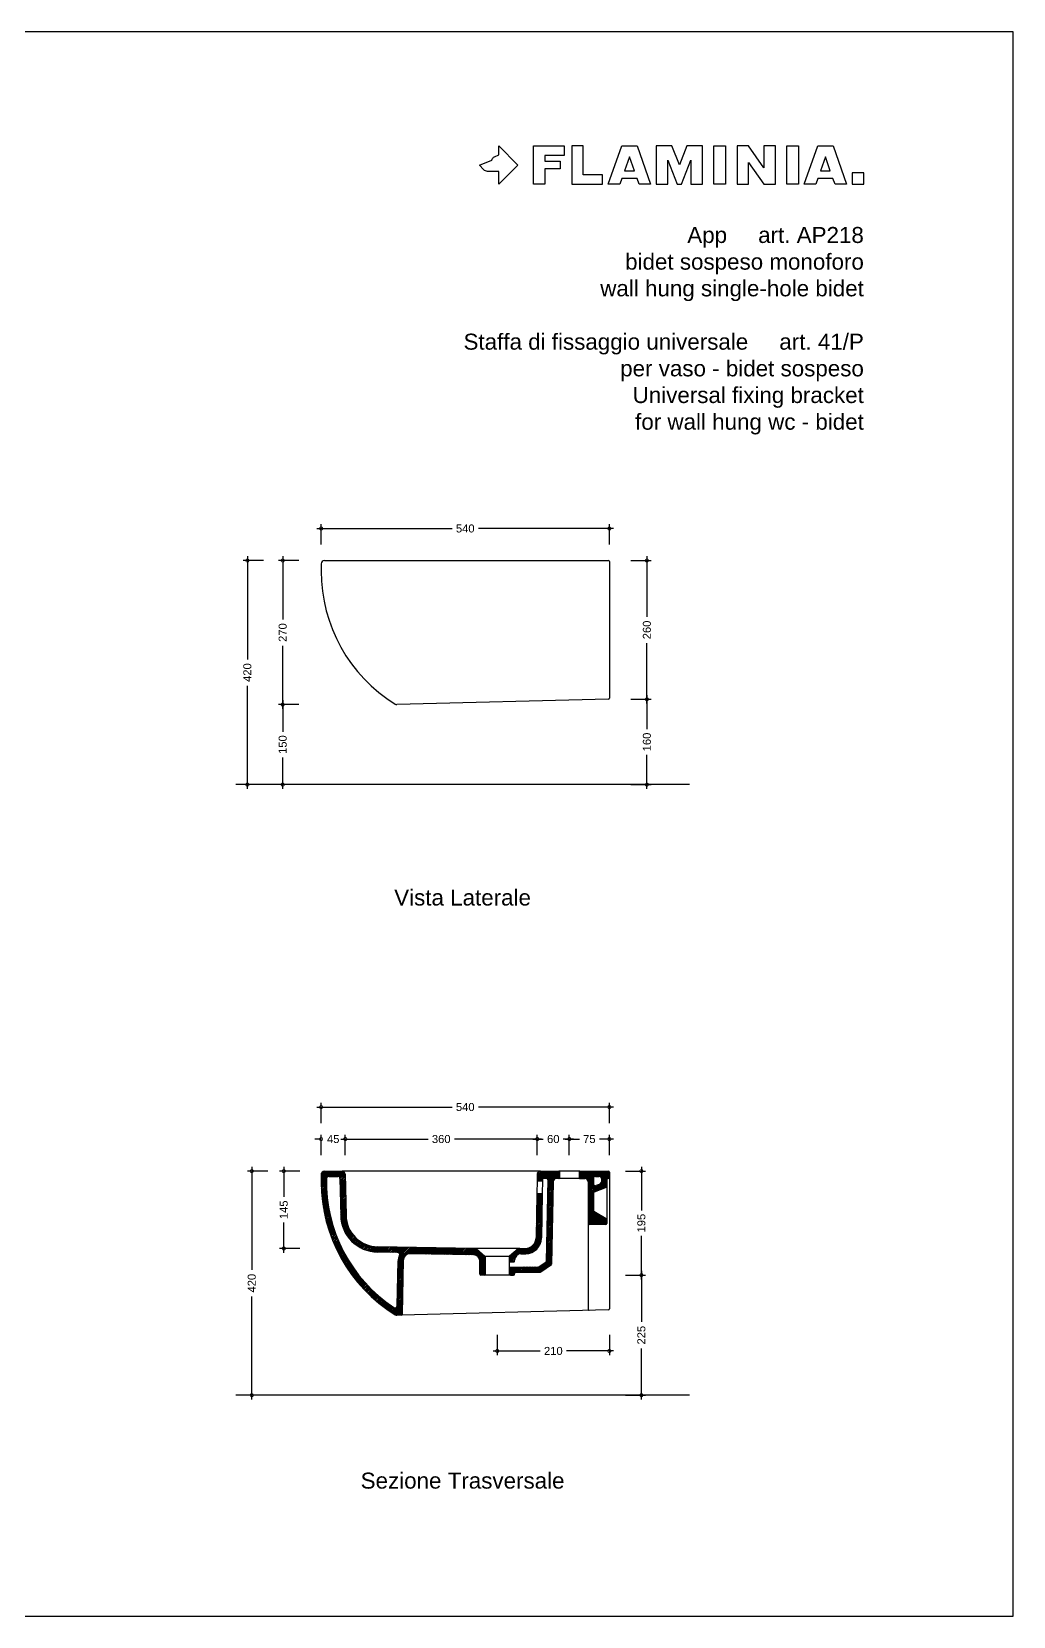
# Model space of a CAD drawing. Header units: millimetres. Extents: x 0 to 4200, y 0 to 2970.
# Drawn here: x 2361 to 4200, y 0 to 2970 of the extents above; entities that cross this region are included whole.
import ezdxf
from ezdxf.enums import TextEntityAlignment as Align

# ---------------------------------------------------------------- set-up
doc = ezdxf.new("R2010")
doc.units = ezdxf.units.MM
for name, color, linetype in [('FLM_Cer_Hatch', 8, 'Continuous'), ('FLM_Cer_Sez', 1, 'Continuous'), ('FLM_Ceramica', 7, 'Continuous'), ('FLM_Logo', 7, 'Continuous'), ('FLM_Quote', 3, 'Continuous'), ('FLM_Sqd', 2, 'Continuous'), ('FLM_Terra', 4, 'Continuous'), ('FLM_Testi', 7, 'Continuous')]:
    doc.layers.add(name, color=color, linetype=linetype)
doc.styles.add('FLM_Ind', font='arial.ttf', dxfattribs={"height": 30})
doc.styles.add('FLM_Quote', font='arial.ttf')
doc.dimstyles.new('FLM_Q1', dxfattribs={"dimtxt": 15, "dimasz": 12, "dimexe": 8, "dimexo": 0, "dimgap": 8, "dimtad": 0, "dimdec": 0, "dimzin": 0, "dimdsep": 46, "dimtxsty": 'FLM_Quote', "dimblk": 'DOTSMALL', "dimcen": 0, "dimdle": 8, "dimclrt": 7, "dimadec": 0, "dimazin": 0, "dimtfac": 1, "dimtdec": 0, "dimtofl": 0, "dimtmove": 1, "dimatfit": 3, "dimldrblk": 'DOTSMALL', "dimfxl": 30, "dimfxlon": 1, "dimtolj": 1, "dimtzin": 0, "dimlwd": -1, "dimarcsym": 0})
pattern_1 = [(45, (-6762.728, -2197.9157), (-1.41421356, 1.41421356), [])]

# ---------------------------------------------------------------- blocks, each defined once
blk = doc.blocks.new('FLM_LOGO')
at = {"layer": 'FLM_Logo'}
blk.add_lwpolyline([(36, -11.8), (15.1, -11.8, -0.20898), (7.5, -8.5), (0, 0), (23.1, 9.3), (23.7, 11.2, -0.212935), (27.7, 15.5), (36, 19), (36, 36), (72, 0), (36, -36)], format="xyb", close=True, dxfattribs=at)
for points in [[(100.8, -36), (100.8, 36), (158.4, 36), (158.4, 18), (122.4, 18), (122.4, 7.2), (151.2, 7.2), (151.2, -7.2), (122.4, -7.2), (122.4, -36), (100.8, -36)], [(172.8, 36), (172.8, -36), (230.4, -36), (230.4, -18), (194.4, -18), (194.4, -7.2), (194.4, -7.2), (194.4, 7.2), (194.4, 7.2), (194.4, 36), (172.8, 36)]]:
    blk.add_lwpolyline(points, dxfattribs=at)
for points in [[(298.8, -36), (295, -25.2), (266.6, -25.2), (262.8, -36), (241.2, -36), (266.4, 36), (295.2, 36), (320.4, -36)], [(331.2, -36), (352.8, -36), (352.8, 9), (370.4, -36), (378.4, -36), (396, 9), (396, -36), (417.6, -36), (417.6, 36), (388.3, 36), (374.4, 0.6), (360.5, 36), (331.2, 36)], [(439.2, 36), (460.8, 36), (460.8, -36), (439.2, -36), (439.2, 36)], [(482.4, 36), (482.4, -36), (504, -36), (504, 5), (532.8, -36), (554.4, -36), (554.4, 36), (532.8, 36), (532.8, -5), (504, 36)], [(576, 36), (597.6, 36), (597.6, -36), (576, -36), (576, 36)], [(666, -36), (662.2, -25.2), (633.8, -25.2), (630, -36), (608.4, -36), (633.6, 36), (662.4, 36), (687.6, -36)], [(271.6, -10.8), (290, -10.8), (280.8, 15.4)], [(638.8, -10.8), (657.2, -10.8), (648, 15.4)], [(698.4, -36), (720, -36), (720, -14.4), (698.4, -14.4)]]:
    blk.add_lwpolyline(points, close=True, dxfattribs=at)
blk = doc.blocks.new('_DotSmall')
at = {"color": 0, "linetype": 'ByBlock', "const_width": 0.5}
blk.add_lwpolyline([(-0.0625, 0, 1), (0.0625, 0, 1)], format="xyb", close=True, dxfattribs=at)
blk = doc.blocks.new('*D24')
at = {"layer": 'Defpoints', "color": 0, "transparency": 16777216}
for p in [(3167.2, 1978.8), (2765, 1558.8), (3168.2, 1558.8)]:
    blk.add_point(p, dxfattribs=at)
at = {"layer": 'FLM_Quote', "color": 0, "lineweight": -2, "transparency": 16777216}
for p, q in [((2795, 1978.8), (2757, 1978.8)), ((2795, 1558.8), (2757, 1558.8))]:
    blk.add_line(p, q, dxfattribs=at)
at = {"layer": 'FLM_Quote', "color": 0, "transparency": 16777216}
for p, q in [((2765, 1986.8), (2765, 1793.6)), ((2765, 1550.8), (2765, 1743.9))]:
    blk.add_line(p, q, dxfattribs=at)
at = {"layer": 'FLM_Quote', "color": 0, "transparency": 16777216, "xscale": 12, "yscale": 12, "zscale": 12}
for p, rotation in [((2765, 1978.8), 90), ((2765, 1558.8), 270)]:
    blk.add_blockref('_DotSmall', p, dxfattribs=dict(at, rotation=rotation))
at = {"layer": 'FLM_Quote', "color": 7, "transparency": 16777216, "insert": (2765, 1768.8), "char_height": 15, "attachment_point": 5, "rotation": 90, "style": 'FLM_Quote'}
blk.add_mtext('\\A1;420', dxfattribs=at)
blk = doc.blocks.new('*D25')
at = {"layer": 'Defpoints', "color": 0, "transparency": 16777216}
for p in [(3443.2, 2038.8), (2903.2, 1972.8), (3443.2, 1843.8)]:
    blk.add_point(p, dxfattribs=at)
at = {"layer": 'FLM_Quote', "color": 0, "transparency": 16777216}
for p, q in [((2895.2, 2038.8), (3148.7, 2038.8)), ((3451.2, 2038.8), (3197.8, 2038.8))]:
    blk.add_line(p, q, dxfattribs=at)
at = {"layer": 'FLM_Quote', "color": 0, "lineweight": -2, "transparency": 16777216}
for p, q in [((2903.2, 2008.8), (2903.2, 2046.8)), ((3443.2, 2008.8), (3443.2, 2046.8))]:
    blk.add_line(p, q, dxfattribs=at)
at = {"layer": 'FLM_Quote', "color": 0, "transparency": 16777216, "xscale": 12, "yscale": 12, "zscale": 12, "rotation": 180}
blk.add_blockref('_DotSmall', (2903.2, 2038.8), dxfattribs=at)
at = {"layer": 'FLM_Quote', "color": 0, "transparency": 16777216, "xscale": 12, "yscale": 12, "zscale": 12}
blk.add_blockref('_DotSmall', (3443.2, 2038.8), dxfattribs=at)
at = {"layer": 'FLM_Quote', "color": 7, "transparency": 16777216, "insert": (3173.2, 2038.8), "char_height": 15, "attachment_point": 5, "style": 'FLM_Quote'}
blk.add_mtext('\\A1;540', dxfattribs=at)
blk = doc.blocks.new('*D30')
at = {"layer": 'Defpoints', "color": 0, "transparency": 16777216}
for p in [(3308.1, 894.5), (2948.4, 828.5), (3308.1, 828.5)]:
    blk.add_point(p, dxfattribs=at)
at = {"layer": 'FLM_Quote', "color": 0, "transparency": 16777216}
for p, q in [((2940.4, 894.5), (3103.7, 894.5)), ((3316.1, 894.5), (3152.8, 894.5))]:
    blk.add_line(p, q, dxfattribs=at)
at = {"layer": 'FLM_Quote', "color": 0, "lineweight": -2, "transparency": 16777216}
for p, q in [((2948.4, 864.5), (2948.4, 902.5)), ((3308.1, 864.5), (3308.1, 902.5))]:
    blk.add_line(p, q, dxfattribs=at)
at = {"layer": 'FLM_Quote', "color": 0, "transparency": 16777216, "xscale": 12, "yscale": 12, "zscale": 12, "rotation": 180}
blk.add_blockref('_DotSmall', (2948.4, 894.5), dxfattribs=at)
at = {"layer": 'FLM_Quote', "color": 0, "transparency": 16777216, "xscale": 12, "yscale": 12, "zscale": 12}
blk.add_blockref('_DotSmall', (3308.1, 894.5), dxfattribs=at)
at = {"layer": 'FLM_Quote', "color": 7, "transparency": 16777216, "insert": (3128.2, 894.5), "char_height": 15, "attachment_point": 5, "style": 'FLM_Quote'}
blk.add_mtext('\\A1;360', dxfattribs=at)
blk = doc.blocks.new('*D31')
at = {"layer": 'Defpoints', "color": 0, "transparency": 16777216}
for p in [(3443.2, 954.5), (2903.2, 830.4), (3443.2, 827.4)]:
    blk.add_point(p, dxfattribs=at)
at = {"layer": 'FLM_Quote', "color": 0, "transparency": 16777216}
for p, q in [((2895.2, 954.5), (3148.7, 954.5)), ((3451.2, 954.5), (3197.8, 954.5))]:
    blk.add_line(p, q, dxfattribs=at)
at = {"layer": 'FLM_Quote', "color": 0, "lineweight": -2, "transparency": 16777216}
for p, q in [((2903.2, 924.5), (2903.2, 962.5)), ((3443.2, 924.5), (3443.2, 962.5))]:
    blk.add_line(p, q, dxfattribs=at)
at = {"layer": 'FLM_Quote', "color": 0, "transparency": 16777216, "xscale": 12, "yscale": 12, "zscale": 12, "rotation": 180}
blk.add_blockref('_DotSmall', (2903.2, 954.5), dxfattribs=at)
at = {"layer": 'FLM_Quote', "color": 0, "transparency": 16777216, "xscale": 12, "yscale": 12, "zscale": 12}
blk.add_blockref('_DotSmall', (3443.2, 954.5), dxfattribs=at)
at = {"layer": 'FLM_Quote', "color": 7, "transparency": 16777216, "insert": (3173.2, 954.5), "char_height": 15, "attachment_point": 5, "style": 'FLM_Quote'}
blk.add_mtext('\\A1;540', dxfattribs=at)
blk = doc.blocks.new('*D36')
at = {"layer": 'Defpoints', "color": 0, "transparency": 16777216}
for p in [(3121.5, 834.4), (2773.2, 414.4), (3168.2, 414.4)]:
    blk.add_point(p, dxfattribs=at)
at = {"layer": 'FLM_Quote', "color": 0, "lineweight": -2, "transparency": 16777216}
for p, q in [((2803.2, 834.4), (2765.2, 834.4)), ((2803.2, 414.4), (2765.2, 414.4))]:
    blk.add_line(p, q, dxfattribs=at)
at = {"layer": 'FLM_Quote', "color": 0, "transparency": 16777216}
for p, q in [((2773.2, 842.4), (2773.2, 649.3)), ((2773.2, 406.4), (2773.2, 599.6))]:
    blk.add_line(p, q, dxfattribs=at)
at = {"layer": 'FLM_Quote', "color": 0, "transparency": 16777216, "xscale": 12, "yscale": 12, "zscale": 12}
for p, rotation in [((2773.2, 834.4), 90), ((2773.2, 414.4), 270)]:
    blk.add_blockref('_DotSmall', p, dxfattribs=dict(at, rotation=rotation))
at = {"layer": 'FLM_Quote', "color": 7, "transparency": 16777216, "insert": (2773.2, 624.4), "char_height": 15, "attachment_point": 5, "rotation": 90, "style": 'FLM_Quote'}
blk.add_mtext('\\A1;420', dxfattribs=at)
blk = doc.blocks.new('*D32')
at = {"layer": 'Defpoints', "color": 0, "transparency": 16777216}
for p in [(3121.5, 834.4), (3233.2, 639.4), (3503.2, 639.4)]:
    blk.add_point(p, dxfattribs=at)
at = {"layer": 'FLM_Quote', "color": 0, "lineweight": -2, "transparency": 16777216}
for p, q in [((3473.2, 834.4), (3511.2, 834.4)), ((3473.2, 639.4), (3511.2, 639.4))]:
    blk.add_line(p, q, dxfattribs=at)
at = {"layer": 'FLM_Quote', "color": 0, "transparency": 16777216}
for p, q in [((3503.2, 842.4), (3503.2, 760.9)), ((3503.2, 631.4), (3503.2, 713))]:
    blk.add_line(p, q, dxfattribs=at)
at = {"layer": 'FLM_Quote', "color": 0, "transparency": 16777216, "xscale": 12, "yscale": 12, "zscale": 12}
for p, rotation in [((3503.2, 834.4), 90), ((3503.2, 639.4), 270)]:
    blk.add_blockref('_DotSmall', p, dxfattribs=dict(at, rotation=rotation))
at = {"layer": 'FLM_Quote', "color": 7, "transparency": 16777216, "insert": (3503.2, 736.9), "char_height": 15, "attachment_point": 5, "rotation": 90, "style": 'FLM_Quote'}
blk.add_mtext('\\A1;195', dxfattribs=at)
blk = doc.blocks.new('*D3')
at = {"layer": 'Defpoints', "color": 0, "transparency": 16777216}
for p in [(3368.2, 894.5), (3368.2, 834.4), (3443.2, 827.4)]:
    blk.add_point(p, dxfattribs=at)
at = {"layer": 'FLM_Quote', "color": 0, "transparency": 16777216}
for p, q in [((3360.2, 894.5), (3387, 894.5)), ((3451.2, 894.5), (3424.5, 894.5))]:
    blk.add_line(p, q, dxfattribs=at)
at = {"layer": 'FLM_Quote', "color": 0, "lineweight": -2, "transparency": 16777216}
for p, q in [((3368.2, 864.5), (3368.2, 902.5)), ((3443.2, 864.5), (3443.2, 902.5))]:
    blk.add_line(p, q, dxfattribs=at)
at = {"layer": 'FLM_Quote', "color": 0, "transparency": 16777216, "xscale": 12, "yscale": 12, "zscale": 12, "rotation": 180}
blk.add_blockref('_DotSmall', (3368.2, 894.5), dxfattribs=at)
at = {"layer": 'FLM_Quote', "color": 0, "transparency": 16777216, "xscale": 12, "yscale": 12, "zscale": 12}
blk.add_blockref('_DotSmall', (3443.2, 894.5), dxfattribs=at)
at = {"layer": 'FLM_Quote', "color": 7, "transparency": 16777216, "insert": (3405.7, 894.5), "char_height": 15, "attachment_point": 5, "style": 'FLM_Quote'}
blk.add_mtext('\\A1;75', dxfattribs=at)
blk = doc.blocks.new('*D4')
at = {"layer": 'Defpoints', "color": 0, "transparency": 16777216}
for p in [(3443.2, 659.2), (3233.2, 639.4), (3233.2, 497.3)]:
    blk.add_point(p, dxfattribs=at)
at = {"layer": 'FLM_Quote', "color": 0, "lineweight": -2, "transparency": 16777216}
for p, q in [((3233.2, 527.3), (3233.2, 489.3)), ((3443.2, 527.3), (3443.2, 489.3))]:
    blk.add_line(p, q, dxfattribs=at)
at = {"layer": 'FLM_Quote', "color": 0, "transparency": 16777216}
for p, q in [((3225.2, 497.3), (3313.6, 497.3)), ((3451.2, 497.3), (3362.9, 497.3))]:
    blk.add_line(p, q, dxfattribs=at)
at = {"layer": 'FLM_Quote', "color": 0, "transparency": 16777216, "xscale": 12, "yscale": 12, "zscale": 12, "rotation": 180}
blk.add_blockref('_DotSmall', (3233.2, 497.3), dxfattribs=at)
at = {"layer": 'FLM_Quote', "color": 0, "transparency": 16777216, "xscale": 12, "yscale": 12, "zscale": 12}
blk.add_blockref('_DotSmall', (3443.2, 497.3), dxfattribs=at)
at = {"layer": 'FLM_Quote', "color": 7, "transparency": 16777216, "insert": (3338.2, 497.3), "char_height": 15, "attachment_point": 5, "style": 'FLM_Quote'}
blk.add_mtext('\\A1;210', dxfattribs=at)
blk = doc.blocks.new('*D11')
at = {"layer": 'Defpoints', "color": 0, "transparency": 16777216}
for p in [(3117.5, 834.4), (2833.2, 689.4), (3233.2, 689.4)]:
    blk.add_point(p, dxfattribs=at)
at = {"layer": 'FLM_Quote', "color": 0, "lineweight": -2, "transparency": 16777216}
for p, q in [((2863.2, 834.4), (2825.2, 834.4)), ((2863.2, 689.4), (2825.2, 689.4))]:
    blk.add_line(p, q, dxfattribs=at)
at = {"layer": 'FLM_Quote', "color": 0, "transparency": 16777216}
for p, q in [((2833.2, 842.4), (2833.2, 785.9)), ((2833.2, 681.4), (2833.2, 738))]:
    blk.add_line(p, q, dxfattribs=at)
at = {"layer": 'FLM_Quote', "color": 0, "transparency": 16777216, "xscale": 12, "yscale": 12, "zscale": 12}
for p, rotation in [((2833.2, 834.4), 90), ((2833.2, 689.4), 270)]:
    blk.add_blockref('_DotSmall', p, dxfattribs=dict(at, rotation=rotation))
at = {"layer": 'FLM_Quote', "color": 7, "transparency": 16777216, "insert": (2833.2, 761.9), "char_height": 15, "attachment_point": 5, "rotation": 90, "style": 'FLM_Quote'}
blk.add_mtext('\\A1;145', dxfattribs=at)
blk = doc.blocks.new('*D12')
at = {"layer": 'Defpoints', "color": 0, "transparency": 16777216}
for p in [(3308.1, 894.5), (3368.2, 834.4), (3308.1, 828.5)]:
    blk.add_point(p, dxfattribs=at)
at = {"layer": 'FLM_Quote', "color": 0, "transparency": 16777216}
for p, q in [((3300.1, 894.5), (3319.4, 894.5)), ((3376.2, 894.5), (3356.9, 894.5))]:
    blk.add_line(p, q, dxfattribs=at)
at = {"layer": 'FLM_Quote', "color": 0, "lineweight": -2, "transparency": 16777216}
for p, q in [((3308.1, 864.5), (3308.1, 902.5)), ((3368.2, 864.5), (3368.2, 902.5))]:
    blk.add_line(p, q, dxfattribs=at)
at = {"layer": 'FLM_Quote', "color": 0, "transparency": 16777216, "xscale": 12, "yscale": 12, "zscale": 12, "rotation": 180}
blk.add_blockref('_DotSmall', (3308.1, 894.5), dxfattribs=at)
at = {"layer": 'FLM_Quote', "color": 0, "transparency": 16777216, "xscale": 12, "yscale": 12, "zscale": 12}
blk.add_blockref('_DotSmall', (3368.2, 894.5), dxfattribs=at)
at = {"layer": 'FLM_Quote', "color": 7, "transparency": 16777216, "insert": (3338.2, 894.5), "char_height": 15, "attachment_point": 5, "style": 'FLM_Quote'}
blk.add_mtext('\\A1;60', dxfattribs=at)
blk = doc.blocks.new('*D13')
at = {"layer": 'Defpoints', "color": 0, "transparency": 16777216}
for p in [(2903.2, 894.5), (2903.2, 830.4), (2948.4, 828.5)]:
    blk.add_point(p, dxfattribs=at)
at = {"layer": 'FLM_Quote', "color": 0, "transparency": 16777216}
for p, q in [((2903.2, 894.5), (2891.2, 894.5)), ((2948.4, 894.5), (2960.4, 894.5))]:
    blk.add_line(p, q, dxfattribs=at)
at = {"layer": 'FLM_Quote', "color": 0, "lineweight": -2, "transparency": 16777216}
for p, q in [((2903.2, 864.5), (2903.2, 902.5)), ((2948.4, 864.5), (2948.4, 902.5))]:
    blk.add_line(p, q, dxfattribs=at)
at = {"layer": 'FLM_Quote', "color": 0, "transparency": 16777216, "xscale": 12, "yscale": 12, "zscale": 12}
blk.add_blockref('_DotSmall', (2903.2, 894.5), dxfattribs=at)
at = {"layer": 'FLM_Quote', "color": 0, "transparency": 16777216, "xscale": 12, "yscale": 12, "zscale": 12, "rotation": 180}
blk.add_blockref('_DotSmall', (2948.4, 894.5), dxfattribs=at)
at = {"layer": 'FLM_Quote', "color": 7, "transparency": 16777216, "insert": (2925.8, 894.5), "char_height": 15, "attachment_point": 5, "style": 'FLM_Quote'}
blk.add_mtext('\\A1;45', dxfattribs=at)
blk = doc.blocks.new('*D34')
at = {"layer": 'Defpoints', "color": 0, "transparency": 16777216}
for p in [(3233.2, 639.4), (3168.2, 414.4), (3503.2, 414.4)]:
    blk.add_point(p, dxfattribs=at)
at = {"layer": 'FLM_Quote', "color": 0, "lineweight": -2, "transparency": 16777216}
for p, q in [((3473.2, 639.4), (3511.2, 639.4)), ((3473.2, 414.4), (3511.2, 414.4))]:
    blk.add_line(p, q, dxfattribs=at)
at = {"layer": 'FLM_Quote', "color": 0, "transparency": 16777216}
for p, q in [((3503.2, 647.4), (3503.2, 551.7)), ((3503.2, 406.4), (3503.2, 502.2))]:
    blk.add_line(p, q, dxfattribs=at)
at = {"layer": 'FLM_Quote', "color": 0, "transparency": 16777216, "xscale": 12, "yscale": 12, "zscale": 12}
for p, rotation in [((3503.2, 639.4), 90), ((3503.2, 414.4), 270)]:
    blk.add_blockref('_DotSmall', p, dxfattribs=dict(at, rotation=rotation))
at = {"layer": 'FLM_Quote', "color": 7, "transparency": 16777216, "insert": (3503.2, 526.9), "char_height": 15, "attachment_point": 5, "rotation": 90, "style": 'FLM_Quote'}
blk.add_mtext('\\A1;225', dxfattribs=at)
blk = doc.blocks.new('*D15')
at = {"layer": 'Defpoints', "color": 0, "transparency": 16777216}
for p in [(3167.2, 1978.8), (2831.2, 1708.8), (3045.2, 1708.8)]:
    blk.add_point(p, dxfattribs=at)
at = {"layer": 'FLM_Quote', "color": 0, "lineweight": -2, "transparency": 16777216}
for p, q in [((2861.2, 1978.8), (2823.2, 1978.8)), ((2861.2, 1708.8), (2823.2, 1708.8))]:
    blk.add_line(p, q, dxfattribs=at)
at = {"layer": 'FLM_Quote', "color": 0, "transparency": 16777216}
for p, q in [((2831.2, 1986.8), (2831.2, 1868.5)), ((2831.2, 1700.8), (2831.2, 1819.1))]:
    blk.add_line(p, q, dxfattribs=at)
at = {"layer": 'FLM_Quote', "color": 0, "transparency": 16777216, "xscale": 12, "yscale": 12, "zscale": 12}
for p, rotation in [((2831.2, 1978.8), 90), ((2831.2, 1708.8), 270)]:
    blk.add_blockref('_DotSmall', p, dxfattribs=dict(at, rotation=rotation))
at = {"layer": 'FLM_Quote', "color": 7, "transparency": 16777216, "insert": (2831.2, 1843.8), "char_height": 15, "attachment_point": 5, "rotation": 90, "style": 'FLM_Quote'}
blk.add_mtext('\\A1;270', dxfattribs=at)
blk = doc.blocks.new('*D16')
at = {"layer": 'Defpoints', "color": 0, "transparency": 16777216}
for p in [(3045.2, 1708.8), (2831.2, 1558.8), (3169.3, 1558.8)]:
    blk.add_point(p, dxfattribs=at)
at = {"layer": 'FLM_Quote', "color": 0, "lineweight": -2, "transparency": 16777216}
for p, q in [((2861.2, 1708.8), (2823.2, 1708.8)), ((2861.2, 1558.8), (2823.2, 1558.8))]:
    blk.add_line(p, q, dxfattribs=at)
at = {"layer": 'FLM_Quote', "color": 0, "transparency": 16777216}
for p, q in [((2831.2, 1716.8), (2831.2, 1657.6)), ((2831.2, 1550.8), (2831.2, 1609.9))]:
    blk.add_line(p, q, dxfattribs=at)
at = {"layer": 'FLM_Quote', "color": 0, "transparency": 16777216, "xscale": 12, "yscale": 12, "zscale": 12}
for p, rotation in [((2831.2, 1708.8), 90), ((2831.2, 1558.8), 270)]:
    blk.add_blockref('_DotSmall', p, dxfattribs=dict(at, rotation=rotation))
at = {"layer": 'FLM_Quote', "color": 7, "transparency": 16777216, "insert": (2831.2, 1633.8), "char_height": 15, "attachment_point": 5, "rotation": 90, "style": 'FLM_Quote'}
blk.add_mtext('\\A1;150', dxfattribs=at)
blk = doc.blocks.new('*D43')
at = {"layer": 'Defpoints', "color": 0, "transparency": 16777216}
for p in [(3441.2, 1978.8), (3441.2, 1718.7), (3513.5, 1718.7)]:
    blk.add_point(p, dxfattribs=at)
at = {"layer": 'FLM_Quote', "color": 0, "lineweight": -2, "transparency": 16777216}
for p, q in [((3483.5, 1978.8), (3521.5, 1978.8)), ((3483.5, 1718.7), (3521.5, 1718.7))]:
    blk.add_line(p, q, dxfattribs=at)
at = {"layer": 'FLM_Quote', "color": 0, "transparency": 16777216}
for p, q in [((3513.5, 1986.8), (3513.5, 1873.4)), ((3513.5, 1710.7), (3513.5, 1824.1))]:
    blk.add_line(p, q, dxfattribs=at)
at = {"layer": 'FLM_Quote', "color": 0, "transparency": 16777216, "xscale": 12, "yscale": 12, "zscale": 12}
for p, rotation in [((3513.5, 1978.8), 90), ((3513.5, 1718.7), 270)]:
    blk.add_blockref('_DotSmall', p, dxfattribs=dict(at, rotation=rotation))
at = {"layer": 'FLM_Quote', "color": 7, "transparency": 16777216, "insert": (3513.5, 1848.7), "char_height": 15, "attachment_point": 5, "rotation": 90, "style": 'FLM_Quote'}
blk.add_mtext('\\A1;260', dxfattribs=at)
blk = doc.blocks.new('*D44')
at = {"layer": 'Defpoints', "color": 0, "transparency": 16777216}
for p in [(3441.2, 1718.7), (3168.2, 1558.8), (3513.5, 1558.8)]:
    blk.add_point(p, dxfattribs=at)
at = {"layer": 'FLM_Quote', "color": 0, "transparency": 16777216}
for p, q in [((3513.5, 1726.7), (3513.5, 1662.6)), ((3513.5, 1550.8), (3513.5, 1614.9))]:
    blk.add_line(p, q, dxfattribs=at)
at = {"layer": 'FLM_Quote', "color": 0, "lineweight": -2, "transparency": 16777216}
for p, q in [((3483.5, 1718.7), (3521.5, 1718.7)), ((3483.5, 1558.8), (3521.5, 1558.8))]:
    blk.add_line(p, q, dxfattribs=at)
at = {"layer": 'FLM_Quote', "color": 0, "transparency": 16777216, "xscale": 12, "yscale": 12, "zscale": 12}
for p, rotation in [((3513.5, 1718.7), 90), ((3513.5, 1558.8), 270)]:
    blk.add_blockref('_DotSmall', p, dxfattribs=dict(at, rotation=rotation))
at = {"layer": 'FLM_Quote', "color": 7, "transparency": 16777216, "insert": (3513.5, 1638.7), "char_height": 15, "attachment_point": 5, "rotation": 90, "style": 'FLM_Quote'}
blk.add_mtext('\\A1;160', dxfattribs=at)

msp = doc.modelspace()

# ---------------------------------------------------------------- hatches: boundary and pattern name
at = {"layer": 'FLM_Cer_Hatch'}
h = msp.add_hatch(dxfattribs=at)
h.set_pattern_fill('_USER', color=256, scale=2, angle=45, pattern_type=0)
h.set_pattern_definition(pattern_1)
h.paths.add_polyline_path([(2942.4, 834.4), (2909.2, 834.4, 0.414214), (2903.2, 828.4), (2903.2, 814.4, 0.2595), (3041.8, 565.4, 0.146076), (3045.2, 564.5), (3053.5, 564.7, 0.401524), (3055.4, 566.7), (3057.3, 667.8, -0.413875), (3069.5, 679.5), (3189, 677.5, -0.409138), (3200.7, 665.5), (3200.7, 641.4, 0.414214), (3202.7, 639.4), (3208.7, 639.4, 0.414214), (3210.7, 641.4), (3210.7, 673.5, 0.218944), (3210, 675), (3194.4, 688.5, 0.179033), (3191.8, 689.4), (3191.2, 689.4), (3008.7, 692.6, -0.403744), (2949.8, 751.5), (2948.4, 828.5, 0.408801)])
h.paths.add_polyline_path([(2938.5, 820.5), (2939.8, 751.3, 0.403744), (3008.6, 682.6), (3046.5, 681.9, -0.562818), (3049.9, 676, 0.120217), (3047.2, 666), (3045.7, 582, -0.592492), (3039.5, 578.8, -0.256689), (2913.3, 820.5, -0.40793), (2917.3, 824.4), (2934.5, 824.4, -0.408801)], flags=16)
h = msp.add_hatch(dxfattribs=at)
h.set_pattern_fill('_USER', color=256, scale=2, angle=45, pattern_type=0)
h.set_pattern_definition(pattern_1)
h.paths.add_polyline_path([(3349.7, 833.4, 0.414214), (3348.7, 834.4), (3314.1, 834.4, 0.408801), (3308.1, 828.5), (3307.9, 817.4, 0.414214), (3308.9, 816.4), (3316.9, 816.3, 0.414214), (3317.9, 817.2), (3318, 818.5, -0.408801), (3320, 820.4), (3326, 820.4, -0.419647), (3328, 818.4), (3325.1, 665.2, -0.240154), (3324.7, 664.4), (3311.5, 655.2), (3256.7, 654.3, 0.409138), (3255.7, 653.3), (3255.7, 641.4, 0.414214), (3257.7, 639.4), (3263.7, 639.4, 0.518132), (3265.8, 642, -0.48506), (3267.7, 644.5), (3314.4, 645.3, 0.14913), (3315, 645.5), (3334.6, 659.1, 0.240154), (3335, 659.9), (3337.9, 814.5, -0.408801), (3343.9, 820.4), (3348.7, 820.4, 0.414214), (3349.7, 821.4)])
h = msp.add_hatch(dxfattribs=at)
h.set_pattern_fill('_USER', color=256, scale=2, angle=45, pattern_type=0)
h.set_pattern_definition(pattern_1)
h.paths.add_polyline_path([(3443.2, 832.4, 0.414214), (3441.2, 834.4), (3387.7, 834.4, 0.414214), (3386.7, 833.4), (3386.7, 821.4, 0.414214), (3387.7, 820.4), (3397.2, 820.4, -0.414214), (3403.2, 814.4), (3403.2, 736.4, 0.414214), (3405.2, 734.4), (3436.2, 734.4, 0.414214), (3438.2, 736.4), (3438.2, 743.3, 0.263447), (3437.3, 745), (3414.2, 758.9, -0.263447), (3413.2, 760.6), (3413.2, 793.1, -0.306678), (3414.5, 794.9), (3437, 803.9, 0.306678), (3438.2, 805.8), (3438.2, 818.4, -0.414214), (3440.2, 820.4), (3441.2, 820.4, 0.414214), (3443.2, 822.4)])
h.paths.add_polyline_path([(3417.2, 824.4), (3424.2, 824.4, -0.414214), (3428.2, 820.4), (3428.2, 813.9, -0.306678), (3425.7, 810.2), (3418.7, 807.4, -0.530598), (3413.2, 811.1), (3413.2, 820.4, -0.414214)], flags=16)
h = msp.add_hatch(dxfattribs=at)
h.set_pattern_fill('_USER', color=256, scale=2, angle=45, pattern_type=0)
h.set_pattern_definition(pattern_1)
h.paths.add_polyline_path([(3317.4, 791.3, 0.414214), (3316.5, 792.3), (3308.5, 792.4, 0.414214), (3307.4, 791.4), (3305.9, 709.3, -0.403744), (3286.3, 689.6), (3274.6, 689.4, 0.174558), (3272.1, 688.5), (3256.4, 675, 0.218944), (3255.7, 673.5), (3255.7, 665.3, 0.419307), (3256.8, 664.3), (3264.8, 664.4, 0.409138), (3265.7, 665.4), (3265.7, 667.5, -0.409138), (3277.5, 679.5), (3286.5, 679.6, 0.403744), (3315.9, 709.1)])

# ---------------------------------------------------------------- linework, layer by layer
at = {"layer": 'FLM_Cer_Sez'}
for p, q in [((2909.2, 834.4), (2942.4, 834.4)), ((3314.1, 834.4), (3348.7, 834.4)), ((3349.7, 833.4), (3349.7, 821.4)), ((3386.7, 833.4), (3386.7, 821.4)), ((3387.7, 834.4), (3441.2, 834.4)), ((3443.2, 832.4), (3443.2, 822.4)), ((2903.2, 828.4), (2903.2, 814.4)), ((2917.3, 824.4), (2934.5, 824.4)), ((2938.5, 820.5), (2939.8, 751.3)), ((2948.4, 828.5), (2949.8, 751.5)), ((3308.1, 828.5), (3307.9, 817.4)), ((3308.9, 816.4), (3316.9, 816.3)), ((3318, 818.5), (3317.9, 817.2)), ((3326, 820.4), (3320, 820.4)), ((3328, 818.4), (3325.1, 665.2)), ((3337.9, 814.5), (3335, 659.9)), ((3348.7, 820.4), (3343.9, 820.4)), ((3387.7, 820.4), (3397.2, 820.4)), ((3403.2, 814.4), (3403.2, 736.4)), ((3413.2, 820.4), (3413.2, 811.1)), ((3437, 803.9), (3414.5, 794.9)), ((3417.2, 824.4), (3424.2, 824.4)), ((3425.7, 810.2), (3418.7, 807.4)), ((3428.2, 820.4), (3428.2, 813.9)), ((3438.2, 818.4), (3438.2, 805.8)), ((3441.2, 820.4), (3440.2, 820.4)), ((3307.4, 791.4), (3305.9, 709.3)), ((3308.5, 792.4), (3316.5, 792.3)), ((3317.4, 791.3), (3315.9, 709.1)), ((3413.2, 793.1), (3413.2, 760.6)), ((3437.3, 745), (3414.2, 758.9)), ((3438.2, 743.3), (3438.2, 736.4)), ((3436.2, 734.4), (3405.2, 734.4)), ((3191.8, 689.4), (3008.7, 692.6)), ((3194.4, 688.5), (3210, 675)), ((3272.1, 688.5), (3256.4, 675)), ((3274.6, 689.4), (3286.3, 689.6)), ((3046.5, 681.9), (3008.6, 682.6)), ((3045.7, 582), (3047.2, 666)), ((3055.4, 566.7), (3057.3, 667.8)), ((3189, 677.5), (3069.5, 679.5)), ((3200.7, 641.4), (3200.7, 665.5)), ((3210.7, 673.5), (3210.7, 641.4)), ((3255.7, 673.5), (3255.7, 665.3)), ((3256.7, 654.3), (3311.2, 655.2)), ((3256.8, 664.3), (3264.8, 664.4)), ((3265.7, 665.4), (3265.7, 667.5)), ((3277.5, 679.5), (3286.5, 679.6)), ((3311.8, 655.4), (3324.7, 664.4)), ((3315, 645.5), (3334.6, 659.1)), ((3208.7, 639.4), (3202.7, 639.4)), ((3255.7, 653.3), (3255.7, 641.4)), ((3257.7, 639.4), (3263.7, 639.4)), ((3265.7, 641.4), (3265.7, 642.5)), ((3267.7, 644.5), (3314.4, 645.3)), ((3053.5, 564.7), (3045.2, 564.5))]:
    msp.add_line(p, q, dxfattribs=at)
for centre, radius, start, end in [((2909.2, 828.4), 6, 90, 180), ((2942.4, 828.4), 6, 1.0609, 90), ((3314.1, 828.4), 6, 90, 178.9391), ((3348.7, 833.4), 1, 0, 90), ((3387.7, 833.4), 1, 90, 180), ((3441.2, 832.4), 2, 0, 90), ((3196.3, 814.4), 293.1, 180, 238.1895), ((3196.3, 814.4), 283.1, 178.7681, 236.3535), ((2917.3, 820.4), 4, 90, 178.7681), ((2934.5, 820.4), 4, 1.0609, 90), ((3308.9, 817.4), 1, 178.9391, 268.9391), ((3316.9, 817.3), 1, 268.9391, 358.9391), ((3320, 818.4), 2, 90, 178.9391), ((3326, 818.4), 2, 358.9391, 90), ((3343.9, 814.4), 6, 90, 178.9391), ((3348.7, 821.4), 1, 270, 0), ((3387.7, 821.4), 1, 180, 270), ((3397.2, 814.4), 6, 0, 90), ((3417.2, 820.4), 4, 90, 180), ((3417.2, 811.1), 4, 180, 291.8014), ((3424.2, 820.4), 4, 0, 90), ((3424.2, 813.9), 4, 291.8014, 0), ((3436.2, 805.8), 2, 291.8014, 0), ((3440.2, 818.4), 2, 90, 180), ((3441.2, 822.4), 2, 270, 0), ((3308.4, 791.4), 1, 88.9391, 178.9391), ((3316.4, 791.3), 1, 358.9391, 88.9391), ((3415.2, 793.1), 2, 111.8014, 180), ((3009.8, 752.6), 70, 181.0609, 269.0054), ((3009.8, 752.6), 60, 181.0609, 269.0054), ((3415.2, 760.6), 2, 180, 239.0362), ((3436.2, 743.3), 2, 0, 59.0362), ((3405.2, 736.4), 2, 180, 270), ((3436.2, 736.4), 2, 270, 0), ((3191.8, 685.4), 4, 49.3987, 89.0054), ((3274.7, 685.4), 4, 90.9946, 130.6013), ((3285.9, 709.6), 20, 270.9946, 358.9391), ((3285.9, 709.6), 30, 270.9946, 358.9391), ((3046.4, 677.9), 4, 331.519, 89.0054), ((3069.2, 665.6), 22, 151.519, 178.9391), ((3069.3, 667.6), 12, 89.0054, 178.9391), ((3188.7, 665.5), 12, 0, 89.0054), ((3208.7, 673.5), 2, 0, 49.3987), ((3257.7, 673.5), 2, 130.6013, 180), ((3256.7, 665.3), 1, 180, 270.9946), ((3256.7, 653.3), 1, 90.9946, 180), ((3264.7, 665.4), 1, 270.9946, 0), ((3277.7, 667.5), 12, 90.9946, 180), ((3311.2, 656.2), 1, 270.9946, 304.9227), ((3324.1, 665.2), 1, 304.9227, 358.9391), ((3334, 660), 1, 304.9227, 358.9391), ((3202.7, 641.4), 2, 180, 270), ((3208.7, 641.4), 2, 270, 0), ((3257.7, 641.4), 2, 180, 270), ((3263.7, 641.4), 2, 270, 0), ((3267.7, 642.5), 2, 90.9946, 180), ((3314.4, 646.3), 1, 270.9946, 304.9227), ((3041.7, 582.1), 4, 236.3535, 358.9391), ((3045, 570.5), 6, 238.1895, 271.4325), ((3053.4, 566.7), 2, 271.4325, 358.9391)]:
    msp.add_arc(centre, radius, start, end, dxfattribs=at)
at = {"layer": 'FLM_Ceramica'}
for p, q in [((2903.2, 1972.8), (2903.2, 1958.8)), ((2909.2, 1978.8), (3441.2, 1978.8)), ((3443.2, 1976.8), (3443.2, 1720.7)), ((3441.3, 1718.7), (3045.2, 1708.8)), ((3314.1, 834.4), (2942.4, 834.4)), ((3387.7, 834.4), (3348.7, 834.4)), ((3307.9, 817.4), (3307.4, 791.4)), ((3317.9, 817.2), (3317.4, 791.3)), ((3387.7, 820.4), (3348.7, 820.4)), ((3438.2, 805.8), (3438.2, 743.3)), ((3443.2, 822.4), (3443.2, 576.4)), ((3403.2, 736.4), (3403.2, 575.5)), ((3275.2, 689.4), (3191.2, 689.4)), ((3256, 674.4), (3210.5, 674.4)), ((3255.7, 665.3), (3255.7, 653.3)), ((3257.7, 639.4), (3208.7, 639.4)), ((3441.3, 574.4), (3053.5, 564.7))]:
    msp.add_line(p, q, dxfattribs=at)
for centre, radius, start, end in [((2909.2, 1972.8), 6, 90, 180), ((3441.2, 1976.8), 2, 0, 90), ((3196.3, 1958.8), 293.1, 180, 238.1895), ((3045, 1714.8), 6, 238.1895, 271.4325), ((3441.2, 1720.7), 2, 271.4325, 0), ((3405.2, 575.5), 2, 180, 271.4325), ((3441.2, 576.4), 2, 271.4325, 0)]:
    msp.add_arc(centre, radius, start, end, dxfattribs=at)
at = {"layer": 'FLM_Sqd'}
msp.add_lwpolyline([(0, 0), (4200, 0), (4200, 2970), (0, 2970)], close=True, dxfattribs=at)
at = {"layer": 'FLM_Terra'}
for p, q in [((3593.2, 1558.8), (2743.2, 1558.8)), ((3593.2, 414.4), (2743.2, 414.4))]:
    msp.add_line(p, q, dxfattribs=at)

# ---------------------------------------------------------------- block references
at = {"layer": 'FLM_Logo'}
msp.add_blockref('FLM_LOGO', (3200, 2720), dxfattribs=at)

# ---------------------------------------------------------------- texts
at = {"layer": 'FLM_Testi', "style": 'FLM_Ind'}
for s, p in [('App     art. AP218', (3920, 2574)), ('bidet sospeso monoforo', (3920, 2524)), ('wall hung single-hole bidet', (3920, 2474)), ('Staffa di fissaggio universale     art. 41/P', (3920, 2374)), ('per vaso - bidet sospeso', (3920, 2324)), ('Universal fixing bracket', (3920, 2274)), ('for wall hung wc - bidet', (3920, 2224))]:
    msp.add_text(s, height=30, dxfattribs=at).set_placement(p, align=Align.RIGHT)
for s, p in [('Vista Laterale', (3168.2, 1347.8)), ('Sezione Trasversale', (3168.2, 254.9))]:
    msp.add_text(s, height=30, dxfattribs=at).set_placement(p, align=Align.MIDDLE)

# ---------------------------------------------------------------- dimensions: what is measured, and where the dimension line sits
at = {"layer": 'FLM_Quote'}
for base, p1, p2, picture, middle in [((3443.2, 2038.8), (2903.2, 1972.8), (3443.2, 1843.8), '*D25', (3173.2, 2038.8)), ((3443.2, 954.5), (2903.2, 830.4), (3443.2, 827.4), '*D31', (3173.2, 954.5)), ((2903.2, 894.5), (2948.4, 828.5), (2903.2, 830.4), '*D13', (2925.8, 894.5)), ((3308.1, 894.5), (2948.4, 828.5), (3308.1, 828.5), '*D30', (3128.2, 894.5)), ((3308.1, 894.5), (3368.2, 834.4), (3308.1, 828.5), '*D12', (3338.2, 894.5)), ((3368.2, 894.5), (3443.2, 827.4), (3368.2, 834.4), '*D3', (3405.7, 894.5)), ((3233.2, 497.3), (3443.2, 659.2), (3233.2, 639.4), '*D4', (3338.2, 497.3))]:
    dim = msp.add_linear_dim(base=base, p1=p1, p2=p2, dimstyle='FLM_Q1', dxfattribs=at)
    dim.commit()
    dim.dimension.update_dxf_attribs({"geometry": picture, "text_midpoint": middle})
for base, p1, p2, picture, middle in [((2765, 1558.8), (3167.2, 1978.8), (3168.2, 1558.8), '*D24', (2765, 1768.8)), ((2831.2, 1708.8), (3167.2, 1978.8), (3045.2, 1708.8), '*D15', (2831.2, 1843.8)), ((3513.5, 1718.7), (3441.2, 1978.8), (3441.2, 1718.7), '*D43', (3513.5, 1848.7)), ((3513.5, 1558.8), (3441.2, 1718.7), (3168.2, 1558.8), '*D44', (3513.5, 1638.7)), ((2831.2, 1558.8), (3045.2, 1708.8), (3169.3, 1558.8), '*D16', (2831.2, 1633.8)), ((2773.2, 414.4), (3121.5, 834.4), (3168.2, 414.4), '*D36', (2773.2, 624.4)), ((2833.2, 689.4), (3117.5, 834.4), (3233.2, 689.4), '*D11', (2833.2, 761.9)), ((3503.2, 639.4), (3121.5, 834.4), (3233.2, 639.4), '*D32', (3503.2, 736.9)), ((3503.2, 414.4), (3233.2, 639.4), (3168.2, 414.4), '*D34', (3503.2, 526.9))]:
    dim = msp.add_linear_dim(base=base, p1=p1, p2=p2, angle=90, dimstyle='FLM_Q1', dxfattribs=at)
    dim.commit()
    dim.dimension.update_dxf_attribs({"geometry": picture, "text_midpoint": middle})

doc.saveas('drawing.dxf')
